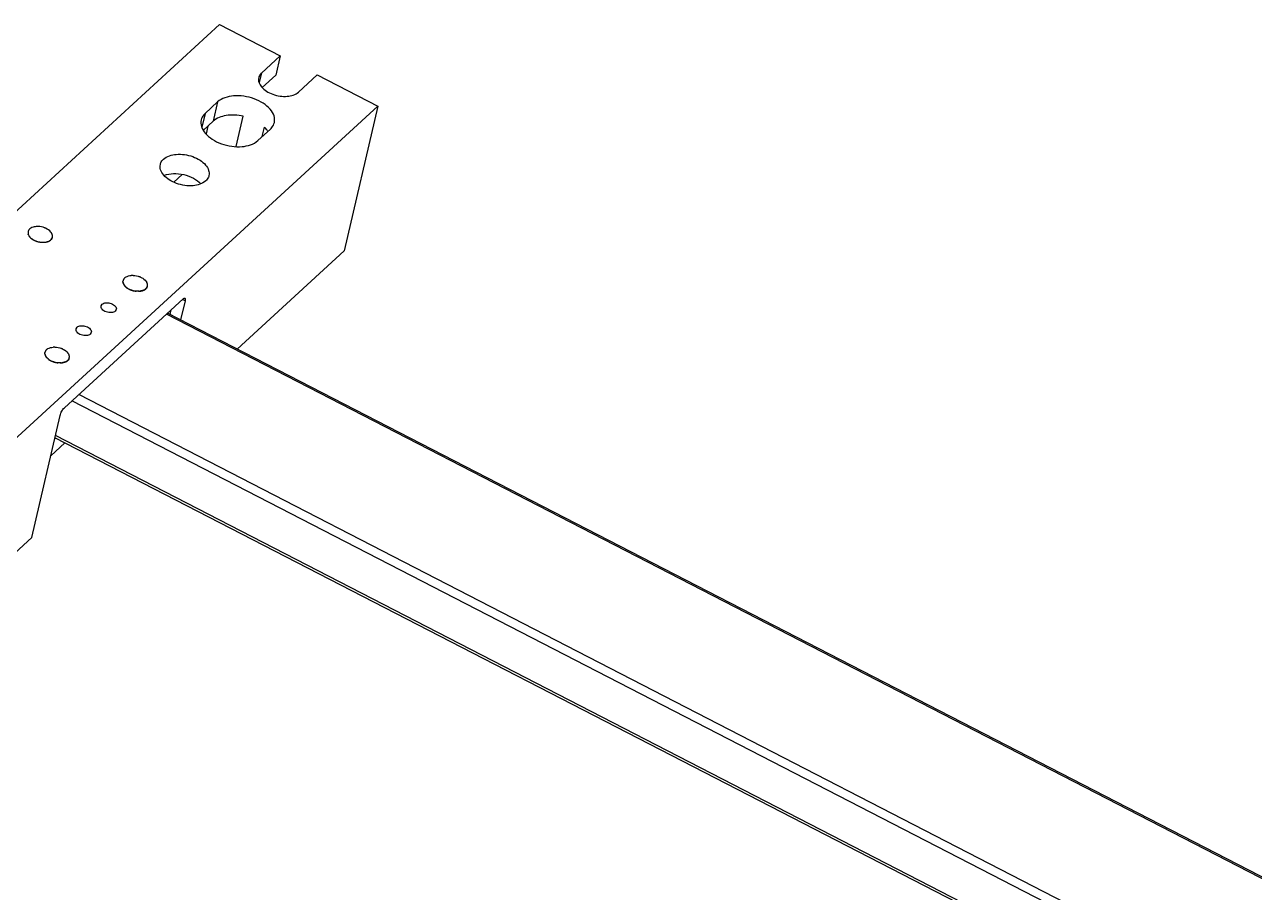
# Model space of a CAD drawing. Header units: millimetres. Extents: x 562 to 17351, y 2396 to 6995.
# Drawn here: x 9510.5 to 9707.8, y 3330.3 to 3469.5 of the extents above; entities that cross this region are included whole.
import ezdxf

# ---------------------------------------------------------------- set-up
doc = ezdxf.new("R2010")
doc.units = ezdxf.units.MM
doc.layers.add('02___PRT_ALL_AXES', color=7, linetype='Continuous')

msp = doc.modelspace()

# ---------------------------------------------------------------- linework, layer by layer
at = {"color": 7, "linetype": 'Continuous'}
for p, q in [((9541.7974, 3469.5292), (9373.8552, 3315.3979)), ((9541.7974, 3469.5292), (9551.5322, 3464.5134)), ((9551.5322, 3464.5134), (9548.5243, 3461.7528)), ((9551.5322, 3464.5134), (9550.8156, 3461.42)), ((9548.5243, 3461.7528), (9548.1704, 3460.2251)), ((9550.8156, 3461.42), (9548.6601, 3459.4418)), ((9557.4578, 3461.4603), (9554.4499, 3458.6997)), ((9557.4578, 3461.4603), (9567.1926, 3456.4444)), ((9541.4894, 3457.116), (9539.4841, 3455.2756)), ((9541.4894, 3457.116), (9540.7727, 3454.0226)), ((9567.1926, 3456.4444), (9399.2505, 3302.3131)), ((9539.4841, 3455.2756), (9538.9723, 3453.0667)), ((9544.4789, 3449.942), (9545.6096, 3454.8225)), ((9567.1926, 3456.4444), (9561.8176, 3433.2438)), ((9540.7727, 3454.0226), (9539.1985, 3452.5778)), ((9539.9183, 3453.2385), (9539.6268, 3451.9801)), ((9547.9492, 3450.914), (9549.9545, 3452.7544)), ((9548.6415, 3451.5494), (9548.9956, 3453.0779)), ((9534.4714, 3444.2432), (9535.8235, 3445.4841)), ((9511.0303, 3436.2677), (9511.0806, 3436.2657)), ((9511.0854, 3435.9794), (9511.035, 3435.9911)), ((9511.0877, 3436.3018), (9511.0408, 3436.3211)), ((9511.0474, 3435.9346), (9511.0938, 3435.9412)), ((9511.0981, 3435.9242), (9511.0474, 3435.9346)), ((9511.0636, 3435.878), (9511.1091, 3435.8859)), ((9511.1145, 3435.8689), (9511.0636, 3435.878)), ((9511.2382, 3435.5409), (9511.2761, 3435.5568)), ((9511.2881, 3435.5403), (9511.2382, 3435.5409)), ((9511.2796, 3435.4862), (9511.3161, 3435.5034)), ((9511.329, 3435.4871), (9511.2796, 3435.4862)), ((9511.3245, 3435.4322), (9511.3593, 3435.4506)), ((9511.3732, 3435.4345), (9511.3245, 3435.4322)), ((9511.6584, 3435.1286), (9511.6824, 3435.1534)), ((9511.7017, 3435.1394), (9511.6584, 3435.1286)), ((9511.7239, 3435.0824), (9511.746, 3435.1081)), ((9511.766, 3435.0944), (9511.7239, 3435.0824)), ((9511.7919, 3435.0375), (9511.8119, 3435.0641)), ((9511.8327, 3435.0509), (9511.7919, 3435.0375)), ((9514.737, 3434.9898), (9514.7727, 3434.9618)), ((9514.8159, 3435.0038), (9514.7662, 3435.0182)), ((9514.7787, 3435.031), (9514.8159, 3435.0038)), ((9514.8557, 3435.0474), (9514.8056, 3435.0605)), ((9514.817, 3435.0738), (9514.8557, 3435.0474)), ((9514.892, 3435.0926), (9514.8415, 3435.1043)), ((9514.8519, 3435.1181), (9514.892, 3435.0926)), ((9514.9248, 3435.1392), (9514.8741, 3435.1496)), ((9514.8834, 3435.1638), (9514.9248, 3435.1392)), ((9514.954, 3435.1872), (9514.9031, 3435.1962)), ((9514.9113, 3435.2108), (9514.954, 3435.1872)), ((9514.9795, 3435.2364), (9514.9286, 3435.2441)), ((9514.9357, 3435.259), (9514.9795, 3435.2364)), ((9515.0014, 3435.2868), (9514.9505, 3435.2931)), ((9514.9565, 3435.3084), (9515.0014, 3435.2868)), ((9515.0195, 3435.3383), (9514.9687, 3435.3432)), ((9514.9736, 3435.3588), (9515.0195, 3435.3383)), ((9515.0339, 3435.3908), (9514.9833, 3435.3942)), ((9514.987, 3435.4101), (9515.0339, 3435.3908)), ((9512.2449, 3434.8041), (9512.2521, 3434.8348)), ((9512.2764, 3434.8248), (9512.2449, 3434.8041)), ((9512.3266, 3434.7718), (9512.3316, 3434.803)), ((9512.3563, 3434.7936), (9512.3266, 3434.7718)), ((9512.4096, 3434.7416), (9512.4124, 3434.7732)), ((9512.4375, 3434.7644), (9512.4096, 3434.7416)), ((9512.927, 3434.6065), (9512.9166, 3434.6393)), ((9512.9429, 3434.6346), (9512.927, 3434.6065)), ((9513.015, 3434.5921), (9513.0023, 3434.6249)), ((9513.0287, 3434.6209), (9513.015, 3434.5921)), ((9513.103, 3434.5801), (9513.0882, 3434.6128)), ((9513.1146, 3434.6096), (9513.103, 3434.5801)), ((9513.6225, 3434.5595), (9513.5956, 3434.5906)), ((9513.6208, 3434.5918), (9513.6225, 3434.5595)), ((9513.7061, 3434.5647), (9513.6773, 3434.5953)), ((9513.7022, 3434.5972), (9513.7061, 3434.5647)), ((9513.7885, 3434.5724), (9513.7579, 3434.6024)), ((9513.7824, 3434.6051), (9513.7885, 3434.5724)), ((9513.9487, 3434.5951), (9513.9147, 3434.6238)), ((9513.9382, 3434.6279), (9513.9487, 3434.5951)), ((9514.0263, 3434.61), (9513.9907, 3434.638)), ((9514.0137, 3434.6429), (9514.0263, 3434.61)), ((9514.1021, 3434.6273), (9514.0649, 3434.6546)), ((9514.0873, 3434.6601), (9514.1021, 3434.6273)), ((9514.1758, 3434.647), (9514.1371, 3434.6734)), ((9514.1589, 3434.6796), (9514.1758, 3434.647)), ((9514.2473, 3434.6689), (9514.2072, 3434.6945)), ((9514.2283, 3434.7014), (9514.2473, 3434.6689)), ((9514.3165, 3434.6932), (9514.2751, 3434.7177)), ((9514.2955, 3434.7253), (9514.3165, 3434.6932)), ((9514.3833, 3434.7196), (9514.3406, 3434.7432)), ((9514.3603, 3434.7515), (9514.3833, 3434.7196)), ((9514.4476, 3434.7482), (9514.4037, 3434.7708)), ((9514.4226, 3434.7797), (9514.4476, 3434.7482)), ((9514.5091, 3434.7789), (9514.4642, 3434.8004)), ((9514.4822, 3434.8099), (9514.5091, 3434.7789)), ((9514.5679, 3434.8116), (9514.5219, 3434.8321)), ((9514.5391, 3434.8422), (9514.5679, 3434.8116)), ((9514.6237, 3434.8464), (9514.5768, 3434.8657)), ((9514.5931, 3434.8764), (9514.6237, 3434.8464)), ((9514.6765, 3434.883), (9514.6288, 3434.9011)), ((9514.6442, 3434.9124), (9514.6765, 3434.883)), ((9514.7262, 3434.9215), (9514.6778, 3434.9384)), ((9514.6922, 3434.9503), (9514.7262, 3434.9215)), ((9514.7727, 3434.9618), (9514.7236, 3434.9775)), ((9544.6178, 3417.4584), (9561.8176, 3433.2438)), ((9526.2674, 3428.4168), (9526.3177, 3428.4148)), ((9526.3226, 3428.1285), (9526.2721, 3428.1402)), ((9526.3248, 3428.4509), (9526.278, 3428.4702)), ((9526.2846, 3428.0837), (9526.331, 3428.0903)), ((9526.3353, 3428.0733), (9526.2846, 3428.0837)), ((9526.3008, 3428.0271), (9526.3462, 3428.035)), ((9526.3517, 3428.018), (9526.3008, 3428.0271)), ((9526.3718, 3427.8573), (9526.4139, 3427.8693)), ((9526.4226, 3427.8524), (9526.3718, 3427.8573)), ((9526.4028, 3427.8011), (9526.4435, 3427.8145)), ((9526.4534, 3427.7977), (9526.4028, 3427.8011)), ((9526.4373, 3427.7453), (9526.4767, 3427.76)), ((9526.4876, 3427.7433), (9526.4373, 3427.7453)), ((9526.4753, 3427.69), (9526.5133, 3427.7059)), ((9526.5252, 3427.6894), (9526.4753, 3427.69)), ((9526.5168, 3427.6353), (9526.5533, 3427.6525)), ((9526.5662, 3427.6362), (9526.5168, 3427.6353)), ((9526.5616, 3427.5813), (9526.5965, 3427.5997)), ((9526.6104, 3427.5836), (9526.5616, 3427.5813)), ((9526.6097, 3427.5281), (9526.6429, 3427.5477)), ((9526.6578, 3427.5319), (9526.6097, 3427.5281)), ((9526.6609, 3427.4758), (9526.6924, 3427.4965)), ((9526.7082, 3427.481), (9526.6609, 3427.4758)), ((9526.7153, 3427.4246), (9526.745, 3427.4463)), ((9526.7617, 3427.4311), (9526.7153, 3427.4246)), ((9526.7725, 3427.3744), (9526.8004, 3427.3972)), ((9526.818, 3427.3824), (9526.7725, 3427.3744)), ((9526.8327, 3427.3254), (9526.8586, 3427.3493)), ((9526.8771, 3427.3348), (9526.8327, 3427.3254)), ((9526.8956, 3427.2778), (9526.9196, 3427.3026)), ((9526.9389, 3427.2885), (9526.8956, 3427.2778)), ((9526.9611, 3427.2315), (9526.9831, 3427.2572)), ((9527.0031, 3427.2435), (9526.9611, 3427.2315)), ((9527.0291, 3427.1866), (9527.0491, 3427.2132)), ((9527.0699, 3427.2), (9527.0291, 3427.1866)), ((9527.0995, 3427.1434), (9527.1174, 3427.1708)), ((9527.1389, 3427.1581), (9527.0995, 3427.1434)), ((9527.1721, 3427.1018), (9527.1879, 3427.1299)), ((9527.21, 3427.1177), (9527.1721, 3427.1018)), ((9529.9293, 3427.0994), (9529.9634, 3427.0706)), ((9530.0098, 3427.1109), (9529.9608, 3427.1266)), ((9529.9742, 3427.1389), (9530.0098, 3427.1109)), ((9530.053, 3427.1529), (9530.0034, 3427.1673)), ((9530.0158, 3427.1801), (9530.053, 3427.1529)), ((9530.0928, 3427.1965), (9530.0427, 3427.2096)), ((9530.0541, 3427.2229), (9530.0928, 3427.1965)), ((9530.1291, 3427.2417), (9530.0787, 3427.2535)), ((9530.0891, 3427.2672), (9530.1291, 3427.2417)), ((9530.1619, 3427.2883), (9530.1112, 3427.2987)), ((9530.1205, 3427.3129), (9530.1619, 3427.2883)), ((9530.1911, 3427.3363), (9530.1403, 3427.3453)), ((9530.1485, 3427.3599), (9530.1911, 3427.3363)), ((9530.2167, 3427.3855), (9530.1657, 3427.3932)), ((9530.1728, 3427.4081), (9530.2167, 3427.3855)), ((9530.2386, 3427.4359), (9530.1876, 3427.4422)), ((9530.1936, 3427.4575), (9530.2386, 3427.4359)), ((9530.2567, 3427.4874), (9530.2059, 3427.4923)), ((9530.2107, 3427.5079), (9530.2567, 3427.4874)), ((9530.271, 3427.5399), (9530.2204, 3427.5434)), ((9530.2242, 3427.5592), (9530.271, 3427.5399)), ((9516.8991, 3408.0337), (9535.9492, 3425.5173)), ((9527.2468, 3427.0619), (9527.2605, 3427.0907)), ((9527.2832, 3427.079), (9527.2468, 3427.0619)), ((9527.3235, 3427.0238), (9527.3351, 3427.0533)), ((9527.3583, 3427.0422), (9527.3235, 3427.0238)), ((9527.402, 3426.9875), (9527.4114, 3427.0177)), ((9527.4351, 3427.0071), (9527.402, 3426.9875)), ((9527.4821, 3426.9532), (9527.4893, 3426.9839)), ((9527.5136, 3426.9739), (9527.4821, 3426.9532)), ((9527.5637, 3426.9209), (9527.5688, 3426.9521)), ((9527.5934, 3426.9427), (9527.5637, 3426.9209)), ((9527.6468, 3426.8907), (9527.6495, 3426.9223)), ((9527.6746, 3426.9135), (9527.6468, 3426.8907)), ((9527.731, 3426.8626), (9527.7315, 3426.8945)), ((9527.7569, 3426.8864), (9527.731, 3426.8626)), ((9527.8162, 3426.8367), (9527.8145, 3426.8689)), ((9527.8402, 3426.8615), (9527.8162, 3426.8367)), ((9527.9023, 3426.8129), (9527.8984, 3426.8454)), ((9527.9244, 3426.8387), (9527.9023, 3426.8129)), ((9527.9891, 3426.7915), (9527.983, 3426.8242)), ((9528.0091, 3426.8181), (9527.9891, 3426.7915)), ((9528.0765, 3426.7724), (9528.0682, 3426.8052)), ((9528.0944, 3426.7998), (9528.0765, 3426.7724)), ((9528.1642, 3426.7556), (9528.1537, 3426.7884)), ((9528.1801, 3426.7837), (9528.1642, 3426.7556)), ((9528.2522, 3426.7412), (9528.2395, 3426.774)), ((9528.2659, 3426.77), (9528.2522, 3426.7412)), ((9528.3401, 3426.7292), (9528.3254, 3426.7619)), ((9528.3517, 3426.7587), (9528.3401, 3426.7292)), ((9528.8596, 3426.7086), (9528.8327, 3426.7397)), ((9528.858, 3426.7409), (9528.8596, 3426.7086)), ((9528.9433, 3426.7139), (9528.9145, 3426.7444)), ((9528.9394, 3426.7463), (9528.9433, 3426.7139)), ((9529.0256, 3426.7215), (9528.995, 3426.7515)), ((9529.0195, 3426.7542), (9529.0256, 3426.7215)), ((9529.1859, 3426.7442), (9529.1519, 3426.7729)), ((9529.1754, 3426.777), (9529.1859, 3426.7442)), ((9529.2635, 3426.7591), (9529.2279, 3426.7871)), ((9529.2509, 3426.792), (9529.2635, 3426.7591)), ((9529.3392, 3426.7764), (9529.302, 3426.8037)), ((9529.3244, 3426.8092), (9529.3392, 3426.7764)), ((9529.4129, 3426.7961), (9529.3742, 3426.8225)), ((9529.396, 3426.8287), (9529.4129, 3426.7961)), ((9529.4845, 3426.8181), (9529.4444, 3426.8436)), ((9529.4655, 3426.8505), (9529.4845, 3426.8181)), ((9529.5537, 3426.8423), (9529.5123, 3426.8669)), ((9529.5327, 3426.8745), (9529.5537, 3426.8423)), ((9529.6205, 3426.8687), (9529.5778, 3426.8923)), ((9529.5975, 3426.9006), (9529.6205, 3426.8687)), ((9529.6847, 3426.8973), (9529.6409, 3426.9199)), ((9529.6597, 3426.9288), (9529.6847, 3426.8973)), ((9529.7463, 3426.928), (9529.7013, 3426.9495)), ((9529.7194, 3426.959), (9529.7463, 3426.928)), ((9529.805, 3426.9607), (9529.7591, 3426.9812)), ((9529.7763, 3426.9913), (9529.805, 3426.9607)), ((9529.8609, 3426.9955), (9529.814, 3427.0148)), ((9529.8303, 3427.0255), (9529.8609, 3426.9955)), ((9529.9137, 3427.0321), (9529.866, 3427.0502)), ((9529.8813, 3427.0615), (9529.9137, 3427.0321)), ((9529.9634, 3427.0706), (9529.9149, 3427.0875)), ((9536.2714, 3425.204), (9535.5583, 3422.1263)), ((9536.2714, 3425.204), (9535.8464, 3425.423)), ((9986.4454, 3189.8084), (9533.4423, 3423.2165)), ((9533.8653, 3422.9986), (9534.0437, 3423.7685)), ((9513.7344, 3416.9145), (9513.7847, 3416.9125)), ((9513.7896, 3416.6262), (9513.7391, 3416.6379)), ((9513.7918, 3416.9486), (9513.745, 3416.9678)), ((9513.7516, 3416.5814), (9513.798, 3416.588)), ((9513.8023, 3416.571), (9513.7516, 3416.5814)), ((9513.7678, 3416.5247), (9513.8132, 3416.5327)), ((9513.8187, 3416.5157), (9513.7678, 3416.5247)), ((9513.9423, 3416.1877), (9513.9803, 3416.2036)), ((9513.9922, 3416.1871), (9513.9423, 3416.1877)), ((9513.9838, 3416.133), (9514.0203, 3416.1501)), ((9514.0332, 3416.1338), (9513.9838, 3416.133)), ((9514.0286, 3416.079), (9514.0635, 3416.0973)), ((9514.0774, 3416.0813), (9514.0286, 3416.079)), ((9514.3626, 3415.7754), (9514.3866, 3415.8002)), ((9514.4059, 3415.7861), (9514.3626, 3415.7754)), ((9514.4281, 3415.7291), (9514.4501, 3415.7548)), ((9514.4702, 3415.7412), (9514.4281, 3415.7291)), ((9514.4961, 3415.6843), (9514.5161, 3415.7109)), ((9514.5369, 3415.6977), (9514.4961, 3415.6843)), ((9514.9491, 3415.4509), (9514.9563, 3415.4816)), ((9514.9806, 3415.4716), (9514.9491, 3415.4509)), ((9515.0308, 3415.4186), (9515.0358, 3415.4498)), ((9515.0605, 3415.4404), (9515.0308, 3415.4186)), ((9515.1138, 3415.3884), (9515.1165, 3415.4199)), ((9515.1416, 3415.4112), (9515.1138, 3415.3884)), ((9515.6312, 3415.2532), (9515.6207, 3415.2861)), ((9515.6471, 3415.2814), (9515.6312, 3415.2532)), ((9515.7192, 3415.2388), (9515.7065, 3415.2717)), ((9515.7329, 3415.2677), (9515.7192, 3415.2388)), ((9515.8071, 3415.2268), (9515.7924, 3415.2596)), ((9516.6529, 3415.2418), (9516.6189, 3415.2706)), ((9516.6424, 3415.2747), (9516.6529, 3415.2418)), ((9516.7305, 3415.2568), (9516.6949, 3415.2848)), ((9516.7179, 3415.2896), (9516.7305, 3415.2568)), ((9516.8062, 3415.2741), (9516.769, 3415.3013)), ((9516.7914, 3415.3069), (9516.8062, 3415.2741)), ((9516.8799, 3415.2938), (9516.8413, 3415.3202)), ((9516.863, 3415.3264), (9516.8799, 3415.2938)), ((9516.9515, 3415.3157), (9516.9114, 3415.3412)), ((9516.9325, 3415.3482), (9516.9515, 3415.3157)), ((9517.0207, 3415.3399), (9516.9793, 3415.3645)), ((9516.9997, 3415.3721), (9517.0207, 3415.3399)), ((9517.0875, 3415.3664), (9517.0448, 3415.39)), ((9517.0645, 3415.3982), (9517.0875, 3415.3664)), ((9517.1517, 3415.3949), (9517.1079, 3415.4175)), ((9517.1267, 3415.4264), (9517.1517, 3415.3949)), ((9517.2133, 3415.4256), (9517.1683, 3415.4472)), ((9517.1864, 3415.4567), (9517.2133, 3415.4256)), ((9517.272, 3415.4584), (9517.2261, 3415.4788)), ((9517.2433, 3415.489), (9517.272, 3415.4584)), ((9517.3279, 3415.4931), (9517.281, 3415.5124)), ((9517.2973, 3415.5231), (9517.3279, 3415.4931)), ((9517.3807, 3415.5298), (9517.333, 3415.5479)), ((9517.3483, 3415.5592), (9517.3807, 3415.5298)), ((9517.4304, 3415.5683), (9517.3819, 3415.5852)), ((9517.3964, 3415.597), (9517.4304, 3415.5683)), ((9517.4769, 3415.6086), (9517.4278, 3415.6243)), ((9517.4412, 3415.6366), (9517.4769, 3415.6086)), ((9517.52, 3415.6506), (9517.4704, 3415.665)), ((9517.4828, 3415.6778), (9517.52, 3415.6506)), ((9517.5598, 3415.6942), (9517.5097, 3415.7073)), ((9517.5211, 3415.7206), (9517.5598, 3415.6942)), ((9517.5961, 3415.7394), (9517.5457, 3415.7511)), ((9517.5561, 3415.7649), (9517.5961, 3415.7394)), ((9517.6289, 3415.786), (9517.5782, 3415.7964)), ((9517.5875, 3415.8106), (9517.6289, 3415.786)), ((9517.6582, 3415.8339), (9517.6073, 3415.843)), ((9517.6155, 3415.8576), (9517.6582, 3415.8339)), ((9517.6837, 3415.8832), (9517.6327, 3415.8908)), ((9517.6399, 3415.9058), (9517.6837, 3415.8832)), ((9517.7056, 3415.9336), (9517.6546, 3415.9399)), ((9517.6606, 3415.9551), (9517.7056, 3415.9336)), ((9517.7237, 3415.9851), (9517.6729, 3415.9899)), ((9517.6777, 3416.0055), (9517.7237, 3415.9851)), ((9517.738, 3416.0376), (9517.6874, 3416.041)), ((9517.6912, 3416.0569), (9517.738, 3416.0376)), ((9515.8187, 3415.2564), (9515.8071, 3415.2268)), ((9516.3266, 3415.2063), (9516.2997, 3415.2373)), ((9516.325, 3415.2385), (9516.3266, 3415.2063)), ((9516.4103, 3415.2115), (9516.3815, 3415.2421)), ((9516.4064, 3415.244), (9516.4103, 3415.2115)), ((9516.4926, 3415.2192), (9516.462, 3415.2492)), ((9516.4865, 3415.2519), (9516.4926, 3415.2192)), ((9971.1222, 3175.7453), (9518.119, 3409.1534)), ((9511.6856, 3387.2344), (9516.2186, 3406.8003)), ((9966.2894, 3171.3099), (9515.4749, 3403.5904)), ((9514.7195, 3400.3298), (9516.9828, 3402.4069)), ((9515.3466, 3403.0365), (9515.4956, 3403.1732)), ((9966.0057, 3171.0496), (9515.3908, 3403.2272)), ((9454.3803, 3334.6416), (9511.6856, 3387.2344))]:
    msp.add_line(p, q, dxfattribs=at)
for centre, radius, start, end in [((9511.8105, 3436.1402), 0.7406, 167.399075, 170.24393), ((9511.9592, 3436.1514), 0.8905, 191.138804, 193.654798), ((9512.0081, 3436.1638), 0.941, 194.752079, 197.177298), ((9512.0631, 3436.1814), 0.9987, 198.23312, 200.563999), ((9512.1236, 3436.2047), 1.0636, 201.577314, 203.812467), ((9512.189, 3436.2343), 1.1354, 204.783124, 206.923004), ((9512.2588, 3436.2705), 1.2139, 207.851589, 209.898131), ((9512.3321, 3436.3134), 1.2989, 210.785807, 212.742088), ((9512.4083, 3436.3632), 1.3899, 213.590453, 215.460383), ((9512.4865, 3436.4197), 1.4865, 216.271339, 218.0594), ((9512.566, 3436.4829), 1.588, 218.835045, 220.546069), ((9512.646, 3436.5522), 1.6938, 221.288613, 222.927614), ((9512.7256, 3436.6271), 1.8032, 223.639311, 225.211348), ((9512.8041, 3436.7072), 1.9153, 225.894446, 227.404528), ((9512.8807, 3436.7915), 2.0292, 228.061232, 229.514246), ((9512.9548, 3436.8792), 2.144, 230.146696, 231.547362), ((9513.0256, 3436.9694), 2.2587, 232.157612, 233.510455), ((9513.0927, 3437.061), 2.3722, 234.100469, 235.409805), ((9513.1554, 3437.1529), 2.4835, 235.981451, 237.251379), ((9513.2134, 3437.2439), 2.5914, 237.806431, 239.040842), ((9513.2662, 3437.333), 2.695, 239.580978, 240.78356), ((9514.0515, 3435.7239), 1.0044, 313.042657, 315.36473), ((9514.0934, 3435.6832), 0.946, 316.416659, 318.833285), ((9514.1322, 3435.6499), 0.8949, 319.926811, 322.434642), ((9514.1672, 3435.6235), 0.851, 323.567776, 326.161021), ((9514.1977, 3435.6034), 0.8145, 327.33063, 330.000868), ((9514.2232, 3435.589), 0.7852, 331.202611, 333.938748), ((9514.243, 3435.5795), 0.7632, 335.1671, 337.955513), ((9514.2567, 3435.5741), 0.7485, 339.203871, 342.028774), ((9514.2639, 3435.5718), 0.741, 343.289671, 346.133676), ((9514.2642, 3435.5717), 0.7406, 347.399075, 350.24393), ((9513.3138, 3437.4188), 2.7931, 241.310374, 242.484625), ((9513.3557, 3437.5003), 2.8848, 242.999629, 244.148872), ((9513.3922, 3437.5762), 2.969, 244.653502, 245.780902), ((9513.423, 3437.6456), 3.0449, 246.276529, 247.385111), ((9513.4485, 3437.7073), 3.1117, 247.873046, 248.965709), ((9513.4687, 3437.7605), 3.1686, 249.447214, 250.526752), ((9513.484, 3437.8044), 3.2151, 251.003046, 252.072166), ((9513.4948, 3437.8381), 3.2505, 252.54443, 253.605769), ((9513.5015, 3437.8612), 3.2745, 254.075161, 255.131303), ((9513.5046, 3437.8731), 3.2868, 255.598958, 256.652453), ((9513.5048, 3437.8736), 3.2874, 257.119496, 258.172873), ((9513.5026, 3437.8626), 3.2761, 258.640425, 259.696217), ((9513.4986, 3437.84), 3.2532, 260.165401, 261.226152), ((9513.4935, 3437.806), 3.2188, 261.698104, 262.766396), ((9513.488, 3437.7609), 3.1734, 263.242269, 264.320733), ((9513.4761, 3437.3899), 2.8019, 271.272555, 272.444362), ((9513.4807, 3437.2924), 2.7043, 272.970024, 274.169848), ((9513.4887, 3437.1896), 2.6012, 274.70869, 275.940012), ((9513.5004, 3437.0827), 2.4936, 276.493618, 277.760109), ((9513.5159, 3436.9728), 2.3826, 278.330151, 279.635682), ((9513.5355, 3436.8611), 2.2692, 280.223924, 281.572575), ((9513.5591, 3436.749), 2.1546, 282.180877, 283.576944), ((9513.5867, 3436.6375), 2.0398, 284.20726, 285.655248), ((9513.6181, 3436.5279), 1.9257, 286.309626, 287.814239), ((9513.6531, 3436.4211), 1.8134, 288.49481, 290.060922), ((9513.6913, 3436.3184), 1.7038, 290.769886, 292.402496), ((9513.7324, 3436.2205), 1.5976, 293.142098, 294.846265), ((9513.7759, 3436.1283), 1.4956, 295.618761, 297.399507), ((9513.8211, 3436.0424), 1.3986, 298.207114, 300.069294), ((9513.8676, 3435.9636), 1.3071, 300.914125, 302.862262), ((9513.9145, 3435.8921), 1.2215, 303.746239, 305.784308), ((9513.9613, 3435.8282), 1.1424, 306.709061, 308.840227), ((9513.9969, 3435.7844), 1.0859, 309.814239, 310.549037), ((9514.0125, 3435.7662), 1.0619, 310.546304, 312.037963), ((9527.0476, 3428.2893), 0.7406, 167.399075, 170.24393), ((9527.1963, 3428.3005), 0.8905, 191.138804, 193.654798), ((9527.2453, 3428.3129), 0.941, 194.752079, 197.177298), ((9527.3002, 3428.3305), 0.9987, 198.23312, 200.563999), ((9527.3607, 3428.3539), 1.0636, 201.577314, 203.812467), ((9527.4262, 3428.3834), 1.1354, 204.783124, 206.923004), ((9527.4959, 3428.4196), 1.2139, 207.851589, 209.898131), ((9527.5693, 3428.4625), 1.2989, 210.785807, 212.742088), ((9527.6454, 3428.5123), 1.3899, 213.590453, 215.460383), ((9527.7237, 3428.5689), 1.4865, 216.271339, 218.0594), ((9527.8032, 3428.632), 1.588, 218.835045, 220.546069), ((9527.8831, 3428.7013), 1.6938, 221.288613, 222.927614), ((9527.9627, 3428.7763), 1.8032, 223.639311, 225.211348), ((9528.0412, 3428.8563), 1.9153, 225.894446, 227.404528), ((9528.1179, 3428.9406), 2.0292, 228.061232, 229.514246), ((9528.1919, 3429.0283), 2.144, 230.146696, 231.547362), ((9528.2628, 3429.1185), 2.2587, 232.157612, 233.510455), ((9528.3298, 3429.2101), 2.3722, 234.100469, 235.409805), ((9528.3926, 3429.302), 2.4835, 235.981451, 237.251379), ((9528.4505, 3429.393), 2.5914, 237.806431, 239.040842), ((9528.5034, 3429.4821), 2.695, 239.580978, 240.78356), ((9528.5509, 3429.5679), 2.7931, 241.310374, 242.484625), ((9529.234, 3427.9335), 1.0859, 309.814239, 310.549037), ((9529.2497, 3427.9153), 1.0619, 310.546304, 312.037963), ((9529.2887, 3427.873), 1.0044, 313.042657, 315.36473), ((9529.3306, 3427.8323), 0.946, 316.416659, 318.833285), ((9529.3693, 3427.799), 0.8949, 319.926811, 322.434642), ((9529.4043, 3427.7726), 0.851, 323.567776, 326.161021), ((9529.4349, 3427.7525), 0.8145, 327.33063, 330.000868), ((9529.4603, 3427.7381), 0.7852, 331.202611, 333.938748), ((9529.4802, 3427.7287), 0.7632, 335.1671, 337.955513), ((9529.4939, 3427.7232), 0.7485, 339.203871, 342.028774), ((9529.5011, 3427.7209), 0.741, 343.289671, 346.133676), ((9529.5014, 3427.7208), 0.7406, 347.399075, 350.24393), ((9528.5929, 3429.6494), 2.8848, 242.999629, 244.148872), ((9528.6293, 3429.7253), 2.969, 244.653502, 245.780902), ((9528.6602, 3429.7947), 3.0449, 246.276529, 247.385111), ((9528.6856, 3429.8565), 3.1117, 247.873046, 248.965709), ((9528.7059, 3429.9097), 3.1686, 249.447214, 250.526752), ((9528.7212, 3429.9535), 3.2151, 251.003046, 252.072166), ((9528.732, 3429.9872), 3.2505, 252.54443, 253.605769), ((9528.7387, 3430.0103), 3.2745, 254.075161, 255.131303), ((9528.7418, 3430.0222), 3.2868, 255.598958, 256.652453), ((9528.742, 3430.0228), 3.2874, 257.119496, 258.172873), ((9528.7397, 3430.0117), 3.2761, 258.640425, 259.696217), ((9528.7357, 3429.9891), 3.2532, 260.165401, 261.226152), ((9528.7307, 3429.9551), 3.2188, 261.698104, 262.766396), ((9528.7251, 3429.91), 3.1734, 263.242269, 264.320733), ((9528.7132, 3429.539), 2.8019, 271.272555, 272.444362), ((9528.7178, 3429.4415), 2.7043, 272.970024, 274.169848), ((9528.7258, 3429.3388), 2.6012, 274.70869, 275.940012), ((9528.7375, 3429.2318), 2.4936, 276.493618, 277.760109), ((9528.7531, 3429.1219), 2.3826, 278.330151, 279.635682), ((9528.7726, 3429.0102), 2.2692, 280.223924, 281.572575), ((9528.7962, 3428.8981), 2.1546, 282.180877, 283.576944), ((9528.8238, 3428.7866), 2.0398, 284.20726, 285.655248), ((9528.8552, 3428.677), 1.9257, 286.309626, 287.814239), ((9528.8902, 3428.5703), 1.8134, 288.49481, 290.060922), ((9528.9285, 3428.4675), 1.7038, 290.769886, 292.402496), ((9528.9696, 3428.3696), 1.5976, 293.142098, 294.846265), ((9529.013, 3428.2774), 1.4956, 295.618761, 297.399507), ((9529.0583, 3428.1916), 1.3986, 298.207114, 300.069294), ((9529.1047, 3428.1127), 1.3071, 300.914125, 302.862262), ((9529.1517, 3428.0412), 1.2215, 303.746239, 305.784308), ((9529.1985, 3427.9773), 1.1424, 306.709061, 308.840227), ((9514.5146, 3416.787), 0.7406, 167.399075, 170.24393), ((9514.6634, 3416.7982), 0.8905, 191.138804, 193.654798), ((9514.7123, 3416.8106), 0.941, 194.752079, 197.177298), ((9514.7672, 3416.8282), 0.9987, 198.23312, 200.563999), ((9514.8277, 3416.8515), 1.0636, 201.577314, 203.812467), ((9514.8932, 3416.8811), 1.1354, 204.783124, 206.923004), ((9514.9629, 3416.9172), 1.2139, 207.851589, 209.898131), ((9515.0363, 3416.9602), 1.2989, 210.785807, 212.742088), ((9515.1124, 3417.01), 1.3899, 213.590453, 215.460383), ((9515.1907, 3417.0665), 1.4865, 216.271339, 218.0594), ((9515.2702, 3417.1296), 1.588, 218.835045, 220.546069), ((9515.3501, 3417.1989), 1.6938, 221.288613, 222.927614), ((9515.4297, 3417.2739), 1.8032, 223.639311, 225.211348), ((9515.5082, 3417.3539), 1.9153, 225.894446, 227.404528), ((9515.5849, 3417.4382), 2.0292, 228.061232, 229.514246), ((9515.659, 3417.526), 2.144, 230.146696, 231.547362), ((9515.7298, 3417.6161), 2.2587, 232.157612, 233.510455), ((9515.7968, 3417.7077), 2.3722, 234.100469, 235.409805), ((9515.8596, 3417.7996), 2.4835, 235.981451, 237.251379), ((9515.9175, 3417.8907), 2.5914, 237.806431, 239.040842), ((9515.9704, 3417.9797), 2.695, 239.580978, 240.78356), ((9516.0179, 3418.0656), 2.7931, 241.310374, 242.484625), ((9516.0599, 3418.147), 2.8848, 242.999629, 244.148872), ((9516.0963, 3418.223), 2.969, 244.653502, 245.780902), ((9516.1272, 3418.2924), 3.0449, 246.276529, 247.385111), ((9516.1526, 3418.3541), 3.1117, 247.873046, 248.965709), ((9516.1729, 3418.4073), 3.1686, 249.447214, 250.526752), ((9516.1882, 3418.4511), 3.2151, 251.003046, 252.072166), ((9516.199, 3418.4849), 3.2505, 252.54443, 253.605769), ((9516.2057, 3418.5079), 3.2745, 254.075161, 255.131303), ((9516.2088, 3418.5199), 3.2868, 255.598958, 256.652453), ((9516.209, 3418.5204), 3.2874, 257.119496, 258.172873), ((9516.2067, 3418.5094), 3.2761, 258.640425, 259.696217), ((9516.2027, 3418.4868), 3.2532, 260.165401, 261.226152), ((9516.1977, 3418.4528), 3.2188, 261.698104, 262.766396), ((9516.2045, 3417.7295), 2.4936, 276.493618, 277.760109), ((9516.2201, 3417.6196), 2.3826, 278.330151, 279.635682), ((9516.2396, 3417.5079), 2.2692, 280.223924, 281.572575), ((9516.2632, 3417.3957), 2.1546, 282.180877, 283.576944), ((9516.2908, 3417.2843), 2.0398, 284.20726, 285.655248), ((9516.3222, 3417.1746), 1.9257, 286.309626, 287.814239), ((9516.3572, 3417.0679), 1.8134, 288.49481, 290.060922), ((9516.3955, 3416.9651), 1.7038, 290.769886, 292.402496), ((9516.4366, 3416.8673), 1.5976, 293.142098, 294.846265), ((9516.48, 3416.775), 1.4956, 295.618761, 297.399507), ((9516.5253, 3416.6892), 1.3986, 298.207114, 300.069294), ((9516.5717, 3416.6103), 1.3071, 300.914125, 302.862262), ((9516.6187, 3416.5388), 1.2215, 303.746239, 305.784308), ((9516.6655, 3416.475), 1.1424, 306.709061, 308.840227), ((9516.701, 3416.4311), 1.0859, 309.814239, 310.549037), ((9516.7167, 3416.4129), 1.0619, 310.546304, 312.037963), ((9516.7557, 3416.3707), 1.0044, 313.042657, 315.36473), ((9516.7976, 3416.33), 0.946, 316.416659, 318.833285), ((9516.8364, 3416.2967), 0.8949, 319.926811, 322.434642), ((9516.8713, 3416.2703), 0.851, 323.567776, 326.161021), ((9516.9019, 3416.2502), 0.8145, 327.33063, 330.000868), ((9516.9273, 3416.2358), 0.7852, 331.202611, 333.938748), ((9516.9472, 3416.2263), 0.7632, 335.1671, 337.955513), ((9516.9609, 3416.2209), 0.7485, 339.203871, 342.028774), ((9516.9681, 3416.2186), 0.741, 343.289671, 346.133676), ((9516.9684, 3416.2185), 0.7406, 347.399075, 350.24393), ((9516.1921, 3418.4077), 3.1734, 263.242269, 264.320733), ((9516.1802, 3418.0366), 2.8019, 271.272555, 272.444362), ((9516.1849, 3417.9392), 2.7043, 272.970024, 274.169848), ((9516.1928, 3417.8364), 2.6012, 274.70869, 275.940012)]:
    msp.add_arc(centre, radius, start, end, dxfattribs=at)
for points, knots in [([(9548.0774, 3461.0162), (9548.0214, 3460.7743), (9548.0644, 3460.2087), (9548.5436, 3459.4477), (9549.3317, 3458.7955), (9550.3487, 3458.3039), (9551.4929, 3458.022), (9552.9056, 3457.9657), (9553.9814, 3458.2698), (9554.4499, 3458.6997)], [0, 0, 0, 0, 0.09267032, 0.20021783, 0.32737674, 0.46990017, 0.61862244, 0.76273551, 1, 1, 1, 1]), ([(9548.5243, 3461.7528), (9548.4681, 3461.7012), (9548.2672, 3461.4926), (9548.1255, 3461.224), (9548.0774, 3461.0162)], [0, 0, 0, 0, 0.26355345, 1, 1, 1, 1]), ([(9550.5929, 3453.8067), (9550.6729, 3454.1523), (9550.6115, 3454.9604), (9549.9269, 3456.0475), (9548.8011, 3456.9793), (9547.3482, 3457.6815), (9545.7136, 3458.0841), (9543.6955, 3458.1645), (9542.1586, 3457.7301), (9541.4894, 3457.116)], [0, 0, 0, 0, 0.09267282, 0.20021851, 0.32737708, 0.46990227, 0.61862504, 0.7627364, 1, 1, 1, 1]), ([(9539.4841, 3455.2756), (9539.4037, 3455.2018), (9539.1167, 3454.9039), (9538.9144, 3454.5201), (9538.8456, 3454.2233)], [0, 0, 0, 0, 0.2636991, 1, 1, 1, 1]), ([(9545.6096, 3454.8225), (9544.7065, 3455.022), (9543.0079, 3455.1312), (9541.3261, 3454.5305), (9540.7727, 3454.0226)], [0, 0, 0, 0, 0.55181435, 1, 1, 1, 1]), ([(9538.8456, 3454.2233), (9538.7656, 3453.8777), (9538.827, 3453.0696), (9539.5116, 3451.9825), (9540.6374, 3451.0507), (9542.0904, 3450.3485), (9543.725, 3449.9459), (9545.743, 3449.8655), (9547.28, 3450.2999), (9547.9492, 3450.914)], [0, 0, 0, 0, 0.09267282, 0.20021851, 0.32737708, 0.46990227, 0.61862504, 0.7627364, 1, 1, 1, 1]), ([(9549.526, 3452.4129), (9549.49, 3452.4708), (9549.3325, 3452.7071), (9549.147, 3452.9242), (9548.9956, 3453.0779)], [0, 0, 0, 0, 0.24007815, 1, 1, 1, 1]), ([(9549.9545, 3452.7544), (9550.0348, 3452.8282), (9550.3219, 3453.1261), (9550.5242, 3453.5099), (9550.5929, 3453.8067)], [0, 0, 0, 0, 0.2636991, 1, 1, 1, 1]), ([(9535.9492, 3425.5173), (9535.9756, 3425.5415), (9536.05, 3425.6043), (9536.1684, 3425.6635), (9536.2281, 3425.6329)], [0, 0, 0, 0, 0.34786043, 1, 1, 1, 1]), ([(9536.2281, 3425.6329), (9536.2757, 3425.6084), (9536.3236, 3425.4367), (9536.2929, 3425.2971), (9536.2714, 3425.204)], [0, 0, 0, 0, 0.3592392, 1, 1, 1, 1]), ([(9516.2186, 3406.8003), (9516.2738, 3407.0388), (9516.4662, 3407.476), (9516.7307, 3407.8792), (9516.8991, 3408.0337)], [0, 0, 0, 0, 0.51716757, 1, 1, 1, 1])]:
    msp.add_open_spline(points, degree=3, knots=knots, dxfattribs=at)
at = {"layer": '02___PRT_ALL_AXES', "color": 7, "linetype": 'Continuous'}
for p, q in [((9522.7955, 3424.3764), (9522.9551, 3424.6395)), ((9525.231, 3423.8121), (9525.0714, 3423.5491)), ((9986.2645, 3189.6424), (9533.2614, 3423.0505)), ((9518.785, 3420.6956), (9518.9446, 3420.9587)), ((9521.2205, 3420.1314), (9521.0609, 3419.8683)), ((9972.2276, 3176.7598), (9519.2244, 3410.1679))]:
    msp.add_line(p, q, dxfattribs=at)
for centre, radius, start, end in [((9512.6004, 3434.2894), 2.8345, 88.139416, 94.359737), ((9511.8068, 3436.141), 0.7369, 166.953672, 169.873611), ((9511.8045, 3436.1415), 0.7345, 162.618725, 166.951884), ((9511.9905, 3436.1594), 0.9228, 194.221505, 196.13763), ((9511.8131, 3436.1387), 0.7436, 158.583901, 162.608721), ((9511.8368, 3436.1292), 0.7692, 153.257998, 158.571244), ((9512.4616, 3436.4003), 1.4549, 215.122647, 217.974513), ((9512.5311, 3436.4543), 1.5429, 217.968207, 219.927072), ((9512.0219, 3435.9899), 1.0022, 132.540839, 134.286562), ((9512.0453, 3435.9643), 1.0368, 130.773504, 132.538422), ((9513.073, 3437.0326), 2.3377, 233.367248, 235.424058), ((9513.1319, 3437.1179), 2.4413, 235.422505, 237.051373), ((9512.6342, 3434.026), 3.0888, 67.486361, 69.206455), ((9512.6547, 3434.0754), 3.0353, 65.801549, 67.486994), ((9513.9124, 3435.49), 1.1058, 22.722811, 25.944733), ((9513.988, 3435.5215), 1.0239, 18.489572, 22.733532), ((9514.2634, 3435.5726), 0.7416, 339.385514, 342.612151), ((9514.0488, 3435.5422), 0.9597, 16.14065, 18.467164), ((9514.0842, 3435.5525), 0.9228, 14.221505, 16.13763), ((9514.2702, 3435.5704), 0.7345, 342.618725, 346.951884), ((9514.1222, 3435.5619), 0.8836, 10.227, 14.232788), ((9514.2677, 3435.5709), 0.7371, 346.953904, 350.094434), ((9514.1633, 3435.5694), 0.8419, 6.270826, 10.223075), ((9514.262, 3435.5719), 0.7429, 350.094563, 352.760505), ((9514.237, 3435.5744), 0.7679, 352.813558, 2.243749), ((9514.1973, 3435.5732), 0.8077, 2.218181, 6.267879), ((9513.4835, 3437.2587), 2.6704, 273.023597, 274.708857), ((9513.4918, 3437.1577), 2.5691, 274.708994, 276.577482), ((9513.666, 3436.383), 1.7731, 288.65159, 290.813927), ((9513.7016, 3436.2895), 1.6731, 290.813392, 293.342789), ((9514.0232, 3435.7545), 1.0461, 310.03823, 312.532108), ((9527.8375, 3426.4385), 2.8345, 88.139416, 94.359737), ((9527.044, 3428.2901), 0.7369, 166.953672, 169.873611), ((9527.0417, 3428.2906), 0.7345, 162.618725, 166.951884), ((9527.2276, 3428.3085), 0.9228, 194.221505, 196.13763), ((9527.0503, 3428.2878), 0.7436, 158.583901, 162.608721), ((9527.074, 3428.2783), 0.7692, 153.257998, 158.571244), ((9527.1078, 3428.2611), 0.8071, 147.92593, 153.250407), ((9527.1426, 3428.2395), 0.848, 144.014453, 147.932803), ((9527.1757, 3428.2154), 0.8889, 140.173623, 144.012501), ((9527.2219, 3428.1763), 0.9495, 134.251678, 140.146153), ((9527.7054, 3428.5543), 1.4631, 215.128452, 218.457928), ((9527.2591, 3428.139), 1.0022, 132.540839, 134.286562), ((9527.7761, 3428.6099), 1.553, 218.442342, 219.923399), ((9527.2825, 3428.1134), 1.0368, 130.773504, 132.538422), ((9528.3102, 3429.1817), 2.3377, 233.367248, 235.424058), ((9528.369, 3429.267), 2.4413, 235.422505, 237.051373), ((9527.8714, 3426.1751), 3.0888, 67.486361, 69.206455), ((9527.8919, 3426.2245), 3.0353, 65.801549, 67.486994), ((9529.2604, 3427.9036), 1.0461, 310.03823, 312.532108), ((9529.1496, 3427.6391), 1.1058, 22.722811, 25.944733), ((9529.2252, 3427.6706), 1.0239, 18.489572, 22.733532), ((9529.5006, 3427.7217), 0.7416, 339.385514, 342.612151), ((9529.3016, 3427.6962), 0.9434, 14.244447, 18.485662), ((9529.5073, 3427.7195), 0.7345, 342.618725, 346.951884), ((9529.3594, 3427.7111), 0.8836, 10.227, 14.232788), ((9529.5049, 3427.72), 0.7371, 346.953904, 350.094434), ((9529.4004, 3427.7185), 0.8419, 6.270826, 10.223075), ((9529.4991, 3427.721), 0.7429, 350.094563, 352.760505), ((9529.4742, 3427.7235), 0.7679, 352.813558, 2.243749), ((9529.4345, 3427.7223), 0.8077, 2.218181, 6.267879), ((9528.7206, 3429.4078), 2.6704, 273.023597, 274.708857), ((9528.7289, 3429.3069), 2.5691, 274.708994, 276.577482), ((9528.9032, 3428.5321), 1.7731, 288.65159, 290.813927), ((9528.9388, 3428.4386), 1.6731, 290.813392, 293.342789), ((9514.6096, 3416.7372), 0.848, 144.014453, 147.932803), ((9514.6427, 3416.7131), 0.8889, 140.173623, 144.012501), ((9514.6889, 3416.6739), 0.9495, 134.251678, 140.146153), ((9514.7261, 3416.6366), 1.0022, 132.540839, 134.286562), ((9514.7495, 3416.6111), 1.0368, 130.773504, 132.538422), ((9515.3045, 3414.9362), 2.8345, 88.139416, 94.359737), ((9515.3384, 3414.6728), 3.0888, 67.486361, 69.206455), ((9515.3589, 3414.7222), 3.0353, 65.801549, 67.486994), ((9514.511, 3416.7878), 0.7369, 166.953672, 169.873611), ((9514.5087, 3416.7883), 0.7345, 162.618725, 166.951884), ((9514.6946, 3416.8062), 0.9228, 194.221505, 196.13763), ((9514.5173, 3416.7855), 0.7436, 158.583901, 162.608721), ((9514.541, 3416.776), 0.7692, 153.257998, 158.571244), ((9514.5748, 3416.7588), 0.8071, 147.92593, 153.250407), ((9515.1724, 3417.0519), 1.4631, 215.128452, 218.457928), ((9515.2431, 3417.1075), 1.553, 218.442342, 219.923399), ((9515.7772, 3417.6794), 2.3377, 233.367248, 235.424058), ((9515.836, 3417.7647), 2.4413, 235.422505, 237.051373), ((9516.3702, 3417.0297), 1.7731, 288.65159, 290.813927), ((9516.4058, 3416.9363), 1.6731, 290.813392, 293.342789), ((9516.7274, 3416.4012), 1.0461, 310.03823, 312.532108), ((9516.6166, 3416.1368), 1.1058, 22.722811, 25.944733), ((9516.6922, 3416.1682), 1.0239, 18.489572, 22.733532), ((9516.9676, 3416.2194), 0.7416, 339.385514, 342.612151), ((9516.7686, 3416.1939), 0.9434, 14.244447, 18.485662), ((9516.9743, 3416.2172), 0.7345, 342.618725, 346.951884), ((9516.8264, 3416.2087), 0.8836, 10.227, 14.232788), ((9516.9719, 3416.2177), 0.7371, 346.953904, 350.094434), ((9516.8674, 3416.2162), 0.8419, 6.270826, 10.223075), ((9516.9661, 3416.2187), 0.7429, 350.094563, 352.760505), ((9516.9412, 3416.2212), 0.7679, 352.813558, 2.243749), ((9516.9015, 3416.22), 0.8077, 2.218181, 6.267879), ((9516.1876, 3417.9055), 2.6704, 273.023597, 274.708857), ((9516.1959, 3417.8045), 2.5691, 274.708994, 276.577482)]:
    msp.add_arc(centre, radius, start, end, dxfattribs=at)
for points, knots in [([(9539.5829, 3444.4488), (9539.0475, 3443.9574), (9537.818, 3443.6099), (9536.2035, 3443.6743), (9534.8958, 3443.9964), (9533.7335, 3444.5582), (9532.8328, 3445.3036), (9532.2852, 3446.1733), (9532.236, 3446.8197), (9532.3, 3447.0962)], [0, 0, 0, 0, 0.23726449, 0.38137756, 0.53009983, 0.67262326, 0.79978217, 0.90732968, 1, 1, 1, 1]), ([(9532.3, 3447.0962), (9532.3181, 3447.1743), (9532.419, 3447.491), (9532.6259, 3447.7684), (9532.8108, 3447.9381)], [0, 0, 0, 0, 0.24214809, 1, 1, 1, 1]), ([(9532.8108, 3447.9381), (9533.3461, 3448.4294), (9534.5757, 3448.7769), (9536.1901, 3448.7126), (9537.4978, 3448.3904), (9538.6601, 3447.8286), (9539.5608, 3447.0832), (9540.1085, 3446.2135), (9540.1577, 3445.5671), (9540.0936, 3445.2906)], [0, 0, 0, 0, 0.23726412, 0.38137711, 0.53009938, 0.67262289, 0.79978191, 0.9073295, 1, 1, 1, 1]), ([(9532.9222, 3445.3451), (9533.3857, 3445.528), (9534.4496, 3445.7073), (9536.0668, 3445.5316), (9537.5908, 3444.9687), (9538.4595, 3444.3337), (9538.7898, 3443.9637)], [0, 0, 0, 0, 0.23642502, 0.50074497, 0.764645, 1, 1, 1, 1]), ([(9540.0936, 3445.2906), (9540.0756, 3445.2125), (9539.9747, 3444.8958), (9539.7678, 3444.6185), (9539.5829, 3444.4488)], [0, 0, 0, 0, 0.24214828, 1, 1, 1, 1]), ([(9512.3849, 3437.1157), (9512.2835, 3437.1078), (9511.9249, 3437.0595), (9511.5662, 3436.9203), (9511.3682, 3436.7495)], [0, 0, 0, 0, 0.28004918, 1, 1, 1, 1]), ([(9511.104, 3435.9029), (9511.1124, 3435.874), (9511.1534, 3435.7541), (9511.2161, 3435.6422), (9511.2716, 3435.5633)], [0, 0, 0, 0, 0.23796563, 1, 1, 1, 1]), ([(9511.3479, 3435.4641), (9511.371, 3435.4365), (9511.4715, 3435.3243), (9511.5861, 3435.2251), (9511.6781, 3435.1567)], [0, 0, 0, 0, 0.2387928, 1, 1, 1, 1]), ([(9514.9068, 3435.9738), (9514.8637, 3436.0623), (9514.6148, 3436.4407), (9514.2188, 3436.7003), (9513.8989, 3436.844)], [0, 0, 0, 0, 0.21912895, 1, 1, 1, 1]), ([(9514.7304, 3434.9836), (9514.7561, 3435.0072), (9514.8498, 3435.1025), (9514.9228, 3435.2191), (9514.9576, 3435.3115)], [0, 0, 0, 0, 0.26133017, 1, 1, 1, 1]), ([(9512.2577, 3434.8325), (9512.582, 3434.6981), (9513.0457, 3434.5902), (9513.5108, 3434.586), (9513.6243, 3434.592)], [0, 0, 0, 0, 0.75536195, 1, 1, 1, 1]), ([(9513.7861, 3434.6055), (9513.8255, 3434.61), (9513.9767, 3434.6311), (9514.126, 3434.6668), (9514.2331, 3434.703)], [0, 0, 0, 0, 0.25972633, 1, 1, 1, 1]), ([(9514.3645, 3434.7533), (9514.3958, 3434.7668), (9514.5129, 3434.8218), (9514.6232, 3434.8923), (9514.6961, 3434.9536)], [0, 0, 0, 0, 0.26343129, 1, 1, 1, 1]), ([(9526.6053, 3428.8986), (9526.6664, 3428.9513), (9526.969, 3429.1575), (9527.3398, 3429.2429), (9527.6221, 3429.2648)], [0, 0, 0, 0, 0.22163629, 1, 1, 1, 1]), ([(9526.5088, 3427.7124), (9526.4896, 3427.7397), (9526.4205, 3427.8457), (9526.3671, 3427.9625), (9526.3412, 3428.052)], [0, 0, 0, 0, 0.26343721, 1, 1, 1, 1]), ([(9526.9153, 3427.3058), (9526.8837, 3427.3292), (9526.7653, 3427.4222), (9526.6564, 3427.5279), (9526.585, 3427.6132)], [0, 0, 0, 0, 0.26133248, 1, 1, 1, 1]), ([(9529.1361, 3428.9931), (9529.2512, 3428.9414), (9529.6458, 3428.7339), (9530.0031, 3428.4125), (9530.1439, 3428.1229)], [0, 0, 0, 0, 0.2816296, 1, 1, 1, 1]), ([(9529.9333, 3427.1027), (9529.9098, 3427.0829), (9529.8072, 3427.0039), (9529.6923, 3426.9416), (9529.6017, 3426.9024)], [0, 0, 0, 0, 0.23728073, 1, 1, 1, 1]), ([(9530.1947, 3427.4606), (9530.16, 3427.3682), (9530.087, 3427.2516), (9529.9933, 3427.1564), (9529.9675, 3427.1327)], [0, 0, 0, 0, 0.73866983, 1, 1, 1, 1]), ([(9528.8615, 3426.7411), (9528.748, 3426.7351), (9528.2829, 3426.7393), (9527.8191, 3426.8472), (9527.4949, 3426.9816)], [0, 0, 0, 0, 0.24463805, 1, 1, 1, 1]), ([(9529.4703, 3426.8521), (9529.4355, 3426.8404), (9529.2894, 3426.7958), (9529.1385, 3426.7679), (9529.0232, 3426.7546)], [0, 0, 0, 0, 0.24025181, 1, 1, 1, 1]), ([(9525.0714, 3423.5491), (9524.9041, 3423.3955), (9524.3765, 3423.2465), (9523.7313, 3423.349), (9523.2434, 3423.5831), (9522.9621, 3423.8162), (9522.7909, 3424.0879), (9522.7754, 3424.29), (9522.7955, 3424.3764)], [0, 0, 0, 0, 0.23767812, 0.52930902, 0.67206086, 0.79942945, 0.90715607, 1, 1, 1, 1]), ([(9522.9551, 3424.6395), (9523.1225, 3424.793), (9523.6501, 3424.942), (9524.2952, 3424.8395), (9524.7832, 3424.6055), (9525.0644, 3424.3723), (9525.2357, 3424.1006), (9525.2511, 3423.8985), (9525.231, 3423.8121)], [0, 0, 0, 0, 0.23767812, 0.52930902, 0.67206086, 0.79942945, 0.90715607, 1, 1, 1, 1]), ([(9518.9446, 3420.9587), (9519.1119, 3421.1123), (9519.6395, 3421.2613), (9520.2847, 3421.1587), (9520.7726, 3420.9247), (9521.0539, 3420.6915), (9521.2251, 3420.4199), (9521.2406, 3420.2178), (9521.2205, 3420.1314)], [0, 0, 0, 0, 0.23767812, 0.52930902, 0.67206086, 0.79942945, 0.90715607, 1, 1, 1, 1]), ([(9521.0609, 3419.8683), (9520.8936, 3419.7148), (9520.366, 3419.5657), (9519.7208, 3419.6683), (9519.2328, 3419.9023), (9518.9516, 3420.1355), (9518.7803, 3420.4072), (9518.7649, 3420.6092), (9518.785, 3420.6956)], [0, 0, 0, 0, 0.23767812, 0.52930902, 0.67206086, 0.79942945, 0.90715607, 1, 1, 1, 1]), ([(9514.0724, 3417.3963), (9514.1334, 3417.4489), (9514.436, 3417.6552), (9514.8068, 3417.7406), (9515.0891, 3417.7624)], [0, 0, 0, 0, 0.22163629, 1, 1, 1, 1]), ([(9516.6031, 3417.4908), (9516.7182, 3417.439), (9517.1128, 3417.2316), (9517.4702, 3416.9102), (9517.6109, 3416.6206)], [0, 0, 0, 0, 0.2816296, 1, 1, 1, 1]), ([(9513.9758, 3416.2101), (9513.9566, 3416.2373), (9513.8875, 3416.3433), (9513.8341, 3416.4601), (9513.8082, 3416.5497)], [0, 0, 0, 0, 0.26343721, 1, 1, 1, 1]), ([(9514.3823, 3415.8034), (9514.3507, 3415.8269), (9514.2323, 3415.9199), (9514.1234, 3416.0256), (9514.052, 3416.1109)], [0, 0, 0, 0, 0.26133248, 1, 1, 1, 1]), ([(9516.3285, 3415.2387), (9516.215, 3415.2327), (9515.7499, 3415.237), (9515.2861, 3415.3449), (9514.9619, 3415.4793)], [0, 0, 0, 0, 0.24463805, 1, 1, 1, 1]), ([(9516.9373, 3415.3497), (9516.9025, 3415.338), (9516.7564, 3415.2935), (9516.6055, 3415.2656), (9516.4902, 3415.2523)], [0, 0, 0, 0, 0.24025181, 1, 1, 1, 1]), ([(9517.4003, 3415.6004), (9517.3768, 3415.5806), (9517.2742, 3415.5016), (9517.1593, 3415.4392), (9517.0687, 3415.4001)], [0, 0, 0, 0, 0.23728073, 1, 1, 1, 1]), ([(9517.6617, 3415.9582), (9517.627, 3415.8659), (9517.554, 3415.7492), (9517.4603, 3415.654), (9517.4345, 3415.6304)], [0, 0, 0, 0, 0.73866983, 1, 1, 1, 1])]:
    msp.add_open_spline(points, degree=3, knots=knots, dxfattribs=at)
for points in [[(9513.7308, 3436.9136), (9513.4007, 3437.039), (9513.0453, 3437.1113), (9512.6924, 3437.1224)], [(9511.0814, 3436.2706), (9511.0616, 3436.1596), (9511.0682, 3436.042), (9511.0959, 3435.9327)], [(9511.3221, 3436.7073), (9511.2532, 3436.64), (9511.1933, 3436.5613), (9511.1499, 3436.4753)], [(9511.8041, 3435.0692), (9511.9472, 3434.9764), (9512.1002, 3434.8978), (9512.2577, 3434.8325)], [(9527.9296, 3429.2715), (9528.2824, 3429.2604), (9528.6379, 3429.1881), (9528.9679, 3429.0627)], [(9526.3331, 3428.0818), (9526.3054, 3428.1911), (9526.2987, 3428.3087), (9526.3185, 3428.4197)], [(9527.4949, 3426.9816), (9527.3373, 3427.0469), (9527.1844, 3427.1255), (9527.0412, 3427.2183)], [(9515.3966, 3417.7692), (9515.7494, 3417.7581), (9516.1049, 3417.6858), (9516.4349, 3417.5604)], [(9513.8001, 3416.5795), (9513.7724, 3416.6887), (9513.7657, 3416.8064), (9513.7856, 3416.9173)], [(9514.9619, 3415.4793), (9514.8043, 3415.5446), (9514.6514, 3415.6232), (9514.5082, 3415.716)]]:
    msp.add_open_spline(points, degree=3, dxfattribs=at)

doc.saveas('drawing.dxf')
